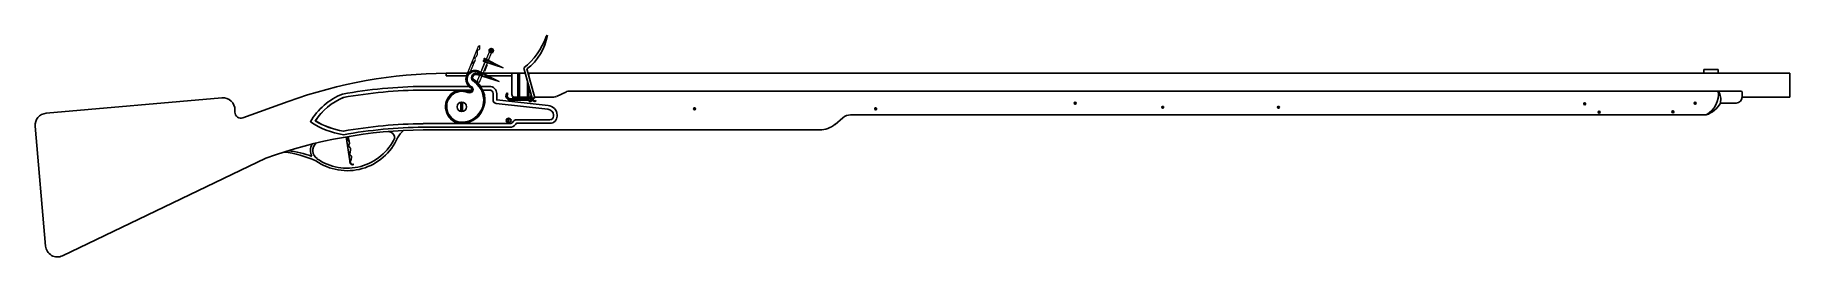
# Model space of a CAD drawing. Header units: millimetres. Extents: x 352 to 1821, y 331 to 517.
import ezdxf

# ---------------------------------------------------------------- set-up
doc = ezdxf.new("R2010")
doc.units = ezdxf.units.MM
doc.header["$MEASUREMENT"] = 0
doc.layers.get('Defpoints').update_dxf_attribs({"color": 30, "lineweight": 15})
for name, color, linetype in [('Corp arma', 1, 'Continuous'), ('Mecanism de aprindere', 242, 'Continuous'), ('Placa de șurub', 4, 'Continuous'), ('Stoc', 5, 'Continuous'), ('Trăgaci+Gardă', 3, 'Continuous'), ('Închizătoare', 6, 'Continuous'), ('Șuruburi', 134, 'Continuous'), ('Țeavă', 2, 'Continuous')]:
    doc.layers.add(name, color=color, linetype=linetype)

# ---------------------------------------------------------------- blocks, each defined once
blk = doc.blocks.new('A$C3afe85b6')
at = {"layer": 'Defpoints'}
blk.add_lwpolyline([(30.18, -18.33, -0.923157), (30.43, -17.6), (33.14, -18.44), (30.57, -17.14, 0.149164), (29.78, -17.14, 0.632976), (29.62, -19.16, -0.965358), (29.41, -19.68, 1.233927), (28.59, -23.55, 0.757323), (30.08, -18.26)], format="xyb", dxfattribs=at)
for points in [[(30.14, -18.4, -0.917381), (30.45, -17.52), (32.2, -18.06), (30.54, -17.22, 0.14716), (29.81, -17.22, 0.630861), (29.66, -19.09, -0.963203), (29.38, -19.75, 1.234719), (28.59, -23.47, 0.73933)], [(30.09, -18.49, -0.9123), (30.48, -17.42), (31.11, -17.62), (30.5, -17.31, 0.144553), (29.84, -17.32, 0.628234), (29.7, -19, -0.961361), (29.34, -19.84, 1.235585), (28.59, -23.37, 0.73821)]]:
    blk.add_lwpolyline(points, format="xyb", close=True, dxfattribs=at)

msp = doc.modelspace()

# ---------------------------------------------------------------- hatches: boundary and pattern name
at = {"layer": 'Defpoints'}
h = msp.add_hatch(dxfattribs=at)
h.set_pattern_fill('ANSI35', color=256, scale=1.347705, angle=-9.4459)
h.set_pattern_definition([(35.554117, (-311.51703, -42.82027), (-0.19591304, 0.27411194), []), (35.554117, (-311.28202, -42.85937), (-0.19591304, 0.27411194), [0.42115777, -0.08423155, 0, -0.08423155])])
h.paths.add_polyline_path([(735.6, 503.8, 1), (731.9, 503.8, 1)])
at = {"layer": 'Șuruburi'}
h = msp.add_hatch(dxfattribs=at)
h.set_pattern_fill('ANSI31', color=256)
h.set_pattern_definition([(45, (-868.15996, 6.12123), (-0.088388348, 0.088388348), [])])
h.paths.add_polyline_path([(903.1, 455, 1), (904.7, 455, 1)])
h = msp.add_hatch(dxfattribs=at)
h.set_pattern_fill('ANSI31', color=256)
h.set_pattern_definition([(45, (-716.54419, 6.12123), (-0.088388348, 0.088388348), [])])
h.paths.add_polyline_path([(1054.7, 455, 1), (1056.3, 455, 1)])
h = msp.add_hatch(dxfattribs=at)
h.set_pattern_fill('ANSI31', color=256)
h.set_pattern_definition([(45, (-549.52469, 10.7549), (-0.088388348, 0.088388348), [])])
h.paths.add_polyline_path([(1221.8, 459.6, 1), (1223.4, 459.6, 1)])
h = msp.add_hatch(dxfattribs=at)
h.set_pattern_fill('ANSI31', color=256)
h.set_pattern_definition([(45, (-490.65337, 7.46636), (-0.088388348, 0.088388348), [])])
h.paths.add_polyline_path([(1296.6, 456.2, 1), (1295, 456.2, 1)])
h = msp.add_hatch(dxfattribs=at)
h.set_pattern_fill('ANSI31', color=256)
h.set_pattern_definition([(45, (-393.70965, 7.46636), (-0.088388348, 0.088388348), [])])
h.paths.add_polyline_path([(1393.5, 456.2, 1), (1391.9, 456.2, 1)])
h = msp.add_hatch(dxfattribs=at)
h.set_pattern_fill('ANSI31', color=256)
h.set_pattern_definition([(45, (-123.00755, 10.33237), (-0.088388348, 0.088388348), [])])
h.paths.add_polyline_path([(1648.3, 459.2, 1), (1649.9, 459.2, 1)])
h = msp.add_hatch(dxfattribs=at)
h.set_pattern_fill('ANSI31', color=256)
h.set_pattern_definition([(45, (-44.8436, 10.8174), (-0.088388348, 0.088388348), [])])
h.paths.add_polyline_path([(1742.4, 459.6, 1), (1740.8, 459.6, 1)])
h = msp.add_hatch(dxfattribs=at)
h.set_pattern_fill('ANSI31', color=256)
h.set_pattern_definition([(45, (-125.20809, 3.27545), (-0.088388348, 0.088388348), [])])
h.paths.add_polyline_path([(1662, 452.1, 1), (1660.4, 452.1, 1)])
h = msp.add_hatch(dxfattribs=at)
h.set_pattern_fill('ANSI31', color=256)
h.set_pattern_definition([(45, (-63.44882, 3.59716), (-0.088388348, 0.088388348), [])])
h.paths.add_polyline_path([(1723.8, 452.4, 1), (1722.2, 452.4, 1)])

# ---------------------------------------------------------------- linework, layer by layer
for p, q in [((676.7, 470.7), (717.1, 470.7)), ((726.7, 470.7), (732.2, 470.7)), ((764.4, 484.8), (1820.9, 484.8)), ((735.2, 467.7), (735.2, 462.4)), ((780.9, 454.6), (737.8, 459.4)), ((770.1, 464.6), (770.2, 464.1)), ((749.3, 442.5), (676.7, 442.5)), ((751.7, 443.8), (752.3, 444.6)), ((782.8, 445.8), (754.7, 445.8)), ((785.8, 449.6), (785.8, 448.8))]:
    msp.add_line(p, q)
for centre, radius, start, end in [((680.5, 70.7), 400, 90.5461, 100.1773), ((630.7, 415.4), 53.3, 113.0548, 146.2841), ((738.2, 462.4), 3, 180, 263.5369), ((619.7, 498.6), 63.2, 238.1436, 261.0133), ((680.5, 42.5), 400, 90.5461, 100.1773), ((749.3, 445.5), 3, 270, 324.043), ((754.7, 442.8), 3, 90, 144.043), ((780.8, 449.6), 5, 0, 88.62), ((782.8, 448.8), 3, 270, 0)]:
    msp.add_arc(centre, radius, start, end)
at = {"layer": 'Corp arma'}
for p, q in [((786, 464.8), (770.1, 464.8)), ((788.2, 465.2), (796.8, 469.3)), ((1761, 469.8), (798.9, 469.8)), ((1028.1, 447.4), (1021.5, 441.9)), ((1750.9, 449.8), (1034.5, 449.8)), ((1008.7, 437.3), (676.7, 437.3))]:
    msp.add_line(p, q, dxfattribs=at)
for centre, radius, start, end in [((699.3, 84.8), 400, 90.4663, 109.8084), ((786, 469.8), 5, 270, 295.1592), ((798.9, 464.8), 5, 90, 115.1592), ((1741.1, 467.2), 20, 299.4471, 7.4228), ((1743.6, 470.3), 21.8, 289.6425, 331.155), ((1750.7, 462.9), 12.4, 345.263, 33.4145), ((1008.7, 457.3), 20, 270, 309.8056), ((1034.5, 439.8), 10, 90, 129.8056), ((680.5, 37.3), 400, 90.5461, 109.8084)]:
    msp.add_arc(centre, radius, start, end, dxfattribs=at)
at = {"layer": 'Defpoints'}
for p, q in [((712.9, 482.7), (723.4, 508.1)), ((721.9, 477.7), (732.3, 502.6)), ((723.7, 477.3), (734, 501.9)), ((716.2, 486.3), (720.2, 495.8)), ((719.8, 494.7), (720.4, 496.2))]:
    msp.add_line(p, q, dxfattribs=at)
at = {"layer": 'Defpoints', "linetype": 'Continuous'}
for p, q in [((723.4, 508.1), (724.1, 507.8)), ((714.7, 487), (712.8, 482.5)), ((727.7, 492.9), (725.4, 487.4)), ((725.4, 487.4), (725.9, 487.2)), ((728, 486.3), (727.5, 486.5)), ((728.2, 492.7), (727.7, 492.9)), ((730.3, 491.8), (728, 486.3)), ((730.3, 491.8), (729.8, 492)), ((721.9, 477.7), (723.7, 477.3))]:
    msp.add_line(p, q, dxfattribs=at)
at = {"layer": 'Defpoints'}
msp.add_lwpolyline([(718.4, 496, 0.001756), (718.4, 496, 0.001756)], format="xyb", dxfattribs=at)
for points in [[(726.9, 495.1), (737.3, 491.9), (727.6, 496.8)], [(727.1, 494.5), (743.7, 489.3), (728.3, 497.1)], [(727.6, 495.6), (729.8, 494.9), (727.8, 495.9)]]:
    msp.add_lwpolyline(points, dxfattribs=at)
msp.add_circle((733.7, 503.8), 1.85, dxfattribs=at)
msp.add_arc((722.7, 488.5), 6.82, 115.1585, 153.212, dxfattribs=at)
at = {"layer": 'Defpoints', "linetype": 'Continuous'}
for centre, radius, start, end in [((724.3, 491), 5.88, 140.3649, 173.7245), ((727.5, 495), 0.651, 84.8101, 232.6666), ((728.2, 496.5), 0.651, 84.8101, 234.1215)]:
    msp.add_arc(centre, radius, start, end, dxfattribs=at)
at = {"layer": 'Defpoints'}
msp.add_open_spline([(720.4, 496.2), (720.2, 496.7), (719.6, 498.1), (723.3, 499.5), (721, 504.3), (724.9, 504.7), (723.7, 507.8), (724.1, 507.8)], degree=3, knots=[0, 0, 0, 0, 1.141969, 2.859775, 6.571521, 7.754634, 9.510255, 9.510255, 9.510255, 9.510255], dxfattribs=at)
at = {"layer": 'Placa de șurub'}
for points in [[(714.8, 473.7), (676.7, 473.7, 0.042265), (609, 467.3, 0.161333), (582.2, 444.1, 0.113607), (609.9, 433.2, -0.042355), (676.7, 439.5), (749.3, 439.5, 0.240277), (754.2, 442), (754.7, 442.8), (782.8, 442.8, 0.414214), (788.8, 448.8), (788.8, 449.6, 0.401769), (781.2, 457.6), (738.2, 462.4), (738.2, 467.7, 0.414214), (732.2, 473.7), (724.9, 473.7)], [(717.1, 470.7), (676.7, 470.7, 0.042049), (609.8, 464.4, 0.146015), (586.4, 445, 0.10012), (609.8, 436.2, -0.042049), (676.7, 442.5), (749.3, 442.5, 0.240277), (751.7, 443.8), (752.3, 444.6, -0.240277), (754.7, 445.8), (782.8, 445.8, 0.414214), (785.8, 448.8), (785.8, 449.6, 0.407177), (780.9, 454.6), (737.8, 459.4, -0.381548), (735.2, 462.4), (735.2, 467.7, 0.414214), (732.2, 470.7)]]:
    msp.add_lwpolyline(points, format="xyb", dxfattribs=at)
msp.add_lwpolyline([(732.2, 470.7), (726.7, 470.7)], dxfattribs=at)
msp.add_arc((732.2, 467.7), 3, 0, 90, dxfattribs=at)
at = {"layer": 'Stoc'}
for p, q in [((508.2, 464.1), (360.9, 451.2)), ((563.7, 461.1), (525.8, 447.4)), ((519.1, 452.1), (519.1, 454.1)), ((351.8, 440.4), (360.5, 339.9)), ((545, 413.6), (374.8, 331.8))]:
    msp.add_line(p, q, dxfattribs=at)
for centre, radius, start, end in [((509.1, 454.1), 10, 0, 94.9968), ((361.8, 441.2), 10, 94.9968, 184.97), ((524.1, 452.1), 5, 180, 289.8084), ((370.5, 340.8), 10, 184.97, 295.6806)]:
    msp.add_arc(centre, radius, start, end, dxfattribs=at)
at = {"layer": 'Trăgaci+Gardă'}
for p, q in [((612.2, 431.4), (615.2, 411.4)), ((614.2, 431.7), (614.2, 431.6)), ((614.8, 427.7), (615.1, 425.8))]:
    msp.add_line(p, q, dxfattribs=at)
at = {"layer": 'Trăgaci+Gardă', "linetype": 'Continuous'}
for p, q in [((615.2, 411.4), (616, 411.6)), ((615.2, 411.4), (615.4, 410.3)), ((618.3, 408.4), (618.5, 408.3))]:
    msp.add_line(p, q, dxfattribs=at)
for centre, radius, start, end in [((613.1, 449), 45.9, 235.1446, 336.3421), ((613, 449.3), 44.1, 235.0582, 334.9462), ((621, 430.7), 6.91, 172.332, 205.7151), ((647, 430), 6.01, 6.2401, 83.5518), ((670.9, 422.8), 17.5, 127.3473, 153.5902), ((550.1, 330.1), 89.2, 65.6497, 83.5446), ((556.6, 346), 74.1, 68.7638, 84.5648), ((592.9, 420.1), 10.6, 149.9434, 207.7715), ((592.9, 420.1), 8.61, 136.387, 233.678), ((617.7, 410.4), 2.07, 144.7394, 287.7424), ((617.5, 410.2), 2.13, 177.9392, 297.1257)]:
    msp.add_arc(centre, radius, start, end, dxfattribs=at)
at = {"layer": 'Trăgaci+Gardă'}
msp.add_arc((619.9, 433.9), 8.02, 198.4324, 230.9026, dxfattribs=at)
msp.add_open_spline([(615.1, 425.8), (614.7, 425.3), (613.7, 423.9), (617.5, 421.2), (613.6, 416.5), (617.8, 414.9), (615.6, 411.7), (616, 411.6)], degree=3, knots=[0, 0, 0, 0, 1.141969, 2.859775, 6.571521, 7.754634, 9.510255, 9.510255, 9.510255, 9.510255], dxfattribs=at)
at = {"layer": 'Închizătoare'}
for p, q in [((779.7, 515.4), (780.6, 516.7)), ((768, 463.8), (760.9, 489.1)), ((770.2, 464.1), (763.4, 488.3)), ((747, 468.4), (747.5, 467.4)), ((749.3, 463.3), (764.7, 463.3)), ((749.3, 462.3), (764.7, 462.3)), ((751.7, 463.3), (751.7, 464.3)), ((751.7, 464.3), (761.7, 464.3)), ((761.7, 464.3), (761.7, 463.3)), ((766.2, 464.6), (766.2, 461.1)), ((766.8, 464.6), (766.8, 461.1)), ((770.9, 461.8), (771.1, 461.3))]:
    msp.add_line(p, q, dxfattribs=at)
msp.add_circle((766.5, 462.8), 1.8, dxfattribs=at)
for centre, radius, start, end in [((724.3, 535.2), 58.8, 308.5089, 340.3344), ((736.7, 523.9), 44.5, 306.934, 350.7343), ((749.5, 465.9), 3.51, 134.5341, 266.7956), ((749.5, 465.9), 2.51, 142.5202, 266.7956), ((764, 467), 3.06, 304.3813, 3.9826), ((770.1, 462.8), 1.8, 90, 303.0694), ((770.1, 462.8), 1.3, 83.3276, 309.7418)]:
    msp.add_arc(centre, radius, start, end, dxfattribs=at)
at = {"layer": 'Șuruburi'}
for p, q in [((708.3, 460.6), (708.3, 452.7)), ((709.6, 460.6), (709.6, 452.7)), ((747.9, 447.1), (747.9, 443.1)), ((748.5, 447.1), (748.5, 443.1))]:
    msp.add_line(p, q, dxfattribs=at)
for centre, radius in [((709, 456.6), 4), ((903.9, 455), 0.8), ((1055.5, 455), 0.8), ((1222.6, 459.6), 0.8), ((1295.8, 456.2), 0.8), ((1392.7, 456.2), 0.8), ((1649.1, 459.2), 0.8), ((1741.6, 459.6), 0.8), ((748.2, 445.1), 2), ((1661.2, 452.1), 0.8), ((1723, 452.4), 0.8)]:
    msp.add_circle(centre, radius, dxfattribs=at)
at = {"layer": 'Țeavă'}
for p, q in [((1748.9, 487.8), (1748.9, 484.8)), ((1760.9, 487.8), (1748.9, 487.8)), ((1760.9, 484.8), (1760.9, 487.8)), ((713.7, 484.8), (696, 484.8)), ((696, 484.7), (696, 482.7)), ((696, 482.7), (712.9, 482.7)), ((750.9, 484.8), (726.8, 484.8)), ((730.5, 482.7), (750.9, 482.7)), ((750.9, 484.8), (762.1, 484.8)), ((750.9, 484.8), (750.9, 466.8)), ((762.1, 484.8), (750.9, 484.8)), ((755.8, 484.8), (755.8, 464.8)), ((757.3, 484.8), (757.3, 464.8)), ((764, 478.2), (764, 464.8)), ((1820.9, 484.8), (764.4, 484.8)), ((765.1, 484.8), (765.1, 482.3)), ((765.1, 474), (765.1, 464.8)), ((1820.9, 484.8), (1820.9, 464.8)), ((1820.9, 484.8), (1820.9, 464.8)), ((766.1, 464.8), (752.9, 464.8)), ((1775.9, 459.8), (1762.7, 459.8)), ((1780.9, 468.8), (1780.9, 464.8)), ((1820.9, 464.8), (1780.9, 464.8)), ((1820.9, 464.8), (1820.9, 469.8))]:
    msp.add_line(p, q, dxfattribs=at)
at = {"layer": 'Țeavă', "linetype": 'Continuous'}
msp.add_line((1761, 469.8), (1779.9, 469.8), dxfattribs=at)
at = {"layer": 'Țeavă'}
for centre, radius, start, end in [((752.9, 466.8), 2, 180, 270), ((1775.9, 464.8), 5, 270, 0), ((1779.9, 468.8), 1, 0, 90)]:
    msp.add_arc(centre, radius, start, end, dxfattribs=at)

# ---------------------------------------------------------------- block references
at = {"layer": 'Mecanism de aprindere', "linetype": 'Continuous', "xscale": 6.862647291456164, "yscale": 6.862647291456164, "zscale": 6.862647291456164}
msp.add_blockref('A$C3afe85b6', (512.8, 604.4), dxfattribs=at)

doc.saveas('drawing.dxf')
